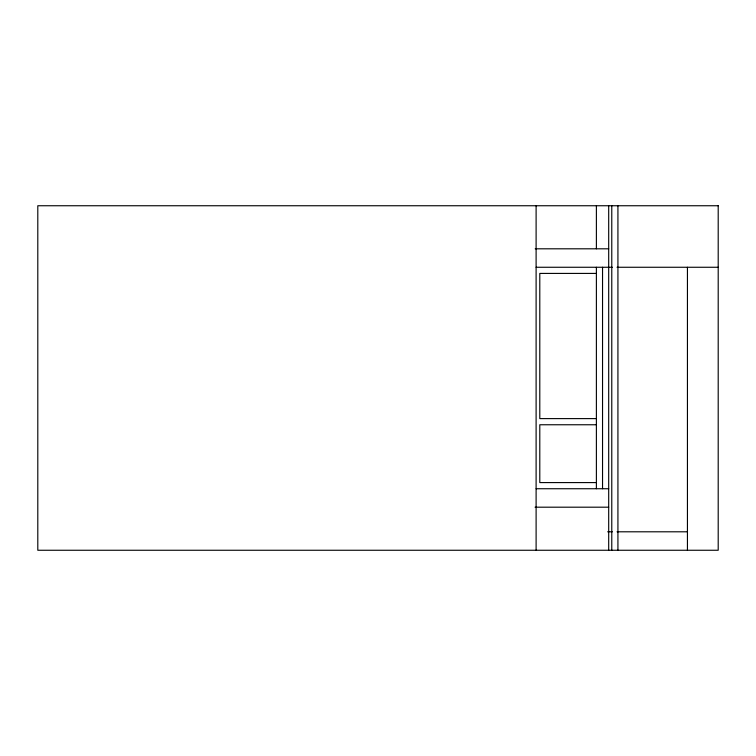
<?xml version="1.0" encoding="UTF-8"?>
<svg xmlns="http://www.w3.org/2000/svg" width="756" height="756" viewBox="0 0 756 756"><rect width="100%" height="100%" fill="white"/><g stroke="black" fill="none" stroke-linecap="round" stroke-linejoin="round"><path stroke-width="1.13" d="M535.191 248.809L608.693 248.809M536.108 267.265L612.36 267.265M617.047 267.265L718.2 267.265M596.389 273.417L539.793 273.417L539.793 418.607L596.389 418.607M596.389 424.759L539.793 424.759L539.793 482.583L596.389 482.583M536.108 488.735L608.693 488.735M535.059 507.191L608.693 507.191M607.663 531.799L612.36 531.799M617.047 531.799L687.44 531.799M687.44 267.265L687.44 550.255M617.926 205.745L617.926 550.255M611.774 205.745L611.774 550.255M608.693 205.745L608.693 550.255M602.541 267.265L602.541 488.735M596.389 205.745L596.389 248.809M596.389 267.265L596.389 488.735M536.108 205.745L536.108 550.255M718.2 205.745L37.8 205.745L37.8 550.255L718.2 550.255L718.2 205.745"/></g></svg>
